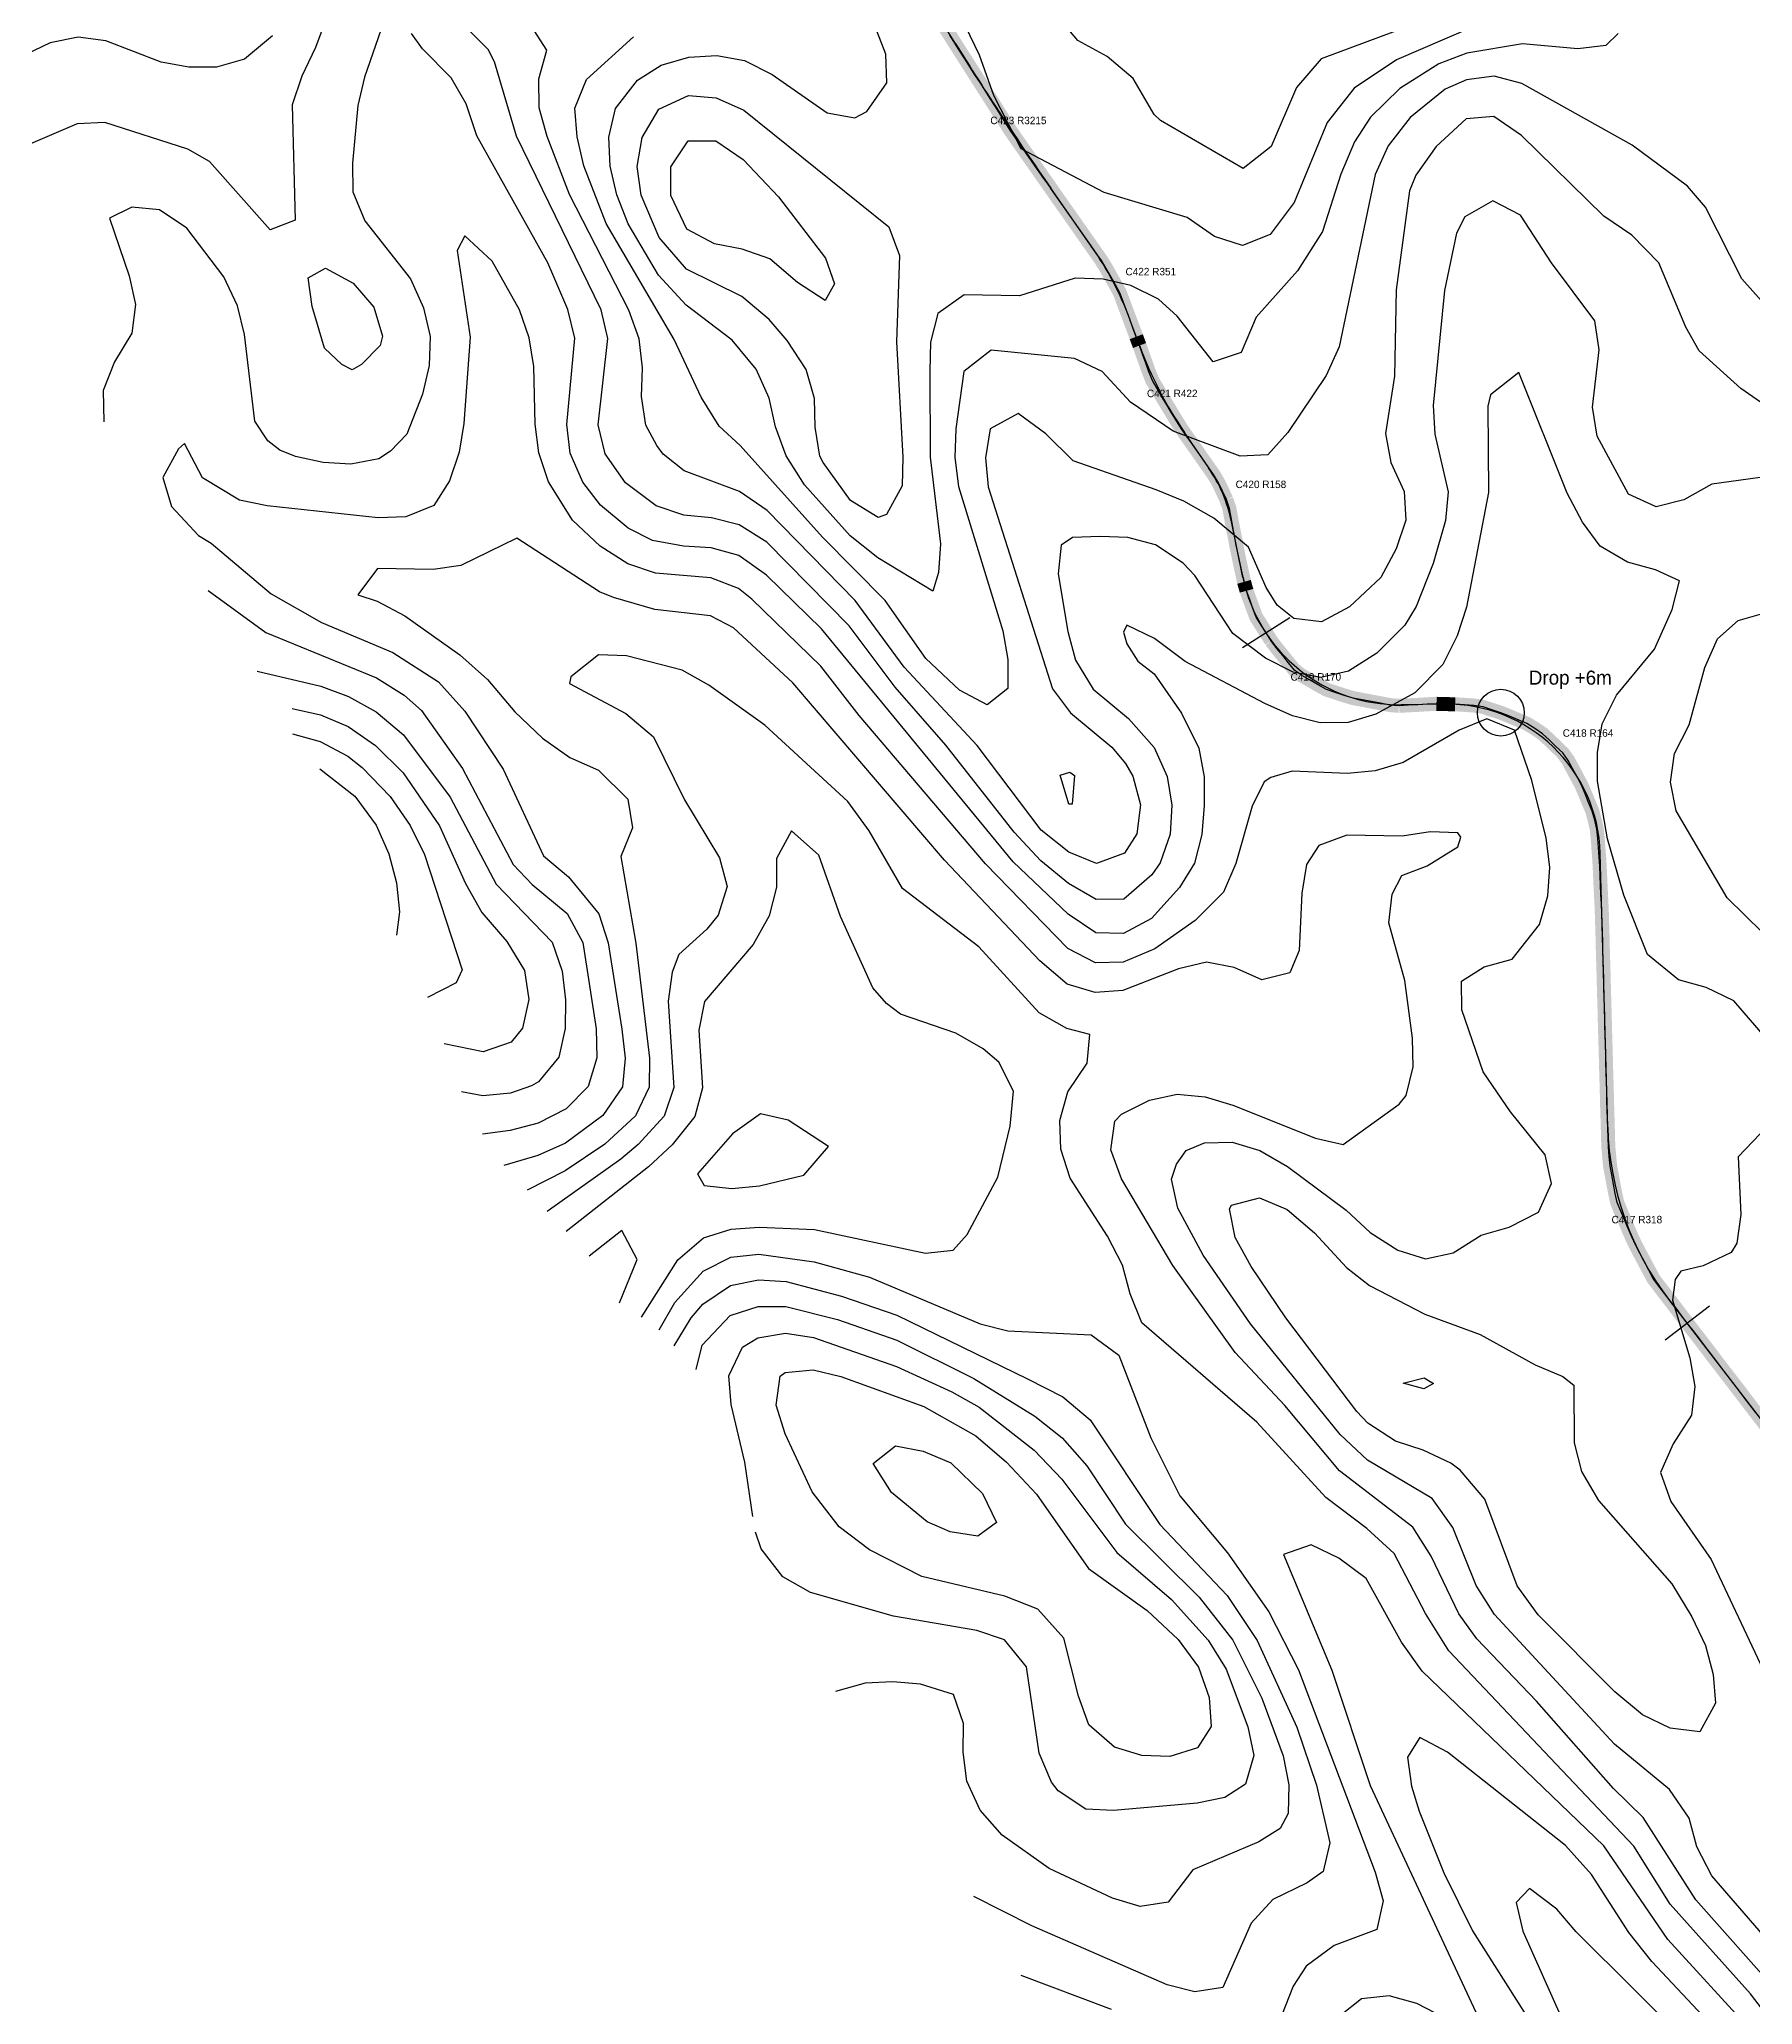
# Model space of a CAD drawing. Header units: metres. Extents: x 697254 to 930473, y 8023396 to 8227001.
# Drawn here: x 743569 to 745400, y 8191487 to 8193588 of the extents above; entities that cross this region are included whole.
import ezdxf

# ---------------------------------------------------------------- set-up
doc = ezdxf.new("R2010")
doc.units = ezdxf.units.M
for name, color, linetype in [('ALIGNMENT_FITTED', 4, 'Continuous'), ('CENTRELINE', 7, 'Continuous'), ('CHAINAGE', 7, 'Continuous'), ('CONTOUR_10M', 33, 'Continuous'), ('CONTOUR_INDEX_50M', 34, 'Continuous'), ('CURVE_LABELS', 4, 'Continuous'), ('GRADE_0-4', 3, 'Continuous'), ('GRADE_4-6', 2, 'Continuous'), ('GRADE_6-8', 30, 'Continuous'), ('GRADE_GT8', 1, 'Continuous'), ('PROFILE_FLAGS', 6, 'Continuous')]:
    doc.layers.add(name, color=color, linetype=linetype)

msp = doc.modelspace()

# ---------------------------------------------------------------- linework, layer by layer
at = {"layer": 'ALIGNMENT_FITTED'}
for p, q in [((744547.9, 8193584.2), (744451.9, 8193739.7)), ((744693.2, 8193367.5), (744650.1, 8193429)), ((744745.2, 8193260.2), (744734.9, 8193287.9)), ((744818.8, 8193130.2), (744792.8, 8193168)), ((744855.5, 8193012.9), (744843.1, 8193072.8)), ((745071, 8192877.7), (745024.7, 8192877)), ((745245.4, 8192425.6), (745237.4, 8192718)), ((745842.8, 8191549.7), (745311.3, 8192240.4))]:
    msp.add_line(p, q, dxfattribs=at)
for centre, radius, start, end in [((747283.4, 8195274.1), 3215.3, -148.2937, -144.9828), ((744406, 8193166.3), 350.7, 20.2968, 35.0172), ((745141.3, 8193406.7), 422.3, -159.7032, -145.591), ((744688.4, 8193040.9), 158, 11.6508, 34.409), ((745022.3, 8193047.3), 170.3, -168.3492, -89.195), ((745073.3, 8192713.5), 164.2, 1.5763, 90.805), ((745563.3, 8192434.3), 318, -178.4237, -142.4234)]:
    msp.add_arc(centre, radius, start, end, dxfattribs=at)
at = {"layer": 'CENTRELINE'}
msp.add_polyline3d([(745403.5, 8192120.7, 1048.3), (745397.4, 8192128.7, 1049.4), (745391.4, 8192136.6, 1050.4), (745385.3, 8192144.6, 1051.3), (745379.2, 8192152.5, 1052.1), (745373.1, 8192160.4, 1052.9), (745367, 8192168.4, 1053.8), (745360.9, 8192176.3, 1054.4), (745354.9, 8192184.3, 1055.1), (745348.8, 8192192.2, 1055.4), (745342.7, 8192200.2, 1055.7), (745336.6, 8192208.1, 1056.1), (745330.5, 8192216, 1057.1), (745324.4, 8192224, 1057.6), (745318.4, 8192231.9, 1057.6), (745312.3, 8192239.9, 1057.8), (745306.2, 8192247.8, 1058.9), (745300.1, 8192255.7, 1059.6), (745294.1, 8192263.7, 1059.8), (745289.4, 8192272.6, 1059.4), (745284.7, 8192281.4, 1060), (745280, 8192290.2, 1060.5), (745275.3, 8192299.1, 1060.8), (745271, 8192308.1, 1061.2), (745267.1, 8192317.3, 1061.6), (745263.2, 8192326.5, 1061.8), (745259.3, 8192335.7, 1061.9), (745255.5, 8192345, 1062.7), (745253.4, 8192354.7, 1063.2), (745251.5, 8192364.5, 1063.5), (745249.7, 8192374.4, 1064.2), (745247.9, 8192384.2, 1064.7), (745247, 8192394.2, 1065.4), (745246.1, 8192404.1, 1065.9), (745245.7, 8192414.1, 1066.4), (745245.5, 8192424.1, 1066.9), (745245.2, 8192434.1, 1067.9), (745244.9, 8192444.1, 1069), (745244.6, 8192454.1, 1070.1), (745244.4, 8192464.1, 1070.4), (745244.1, 8192474.1, 1070.4), (745243.8, 8192484.1, 1070.5), (745243.5, 8192494.1, 1070.5), (745243.3, 8192504.1, 1070.5), (745243, 8192514.1, 1070.4), (745242.7, 8192524.1, 1070.3), (745242.4, 8192534.1, 1070), (745242.2, 8192544.1, 1069.8), (745241.9, 8192554.1, 1069.5), (745241.6, 8192564.1, 1069.2), (745241.3, 8192574.1, 1068.8), (745241.1, 8192584.1, 1068.5), (745240.8, 8192594.1, 1068.1), (745240.5, 8192604.1, 1067.8), (745240.2, 8192614.1, 1067.5), (745240, 8192624.1, 1067.2), (745239.7, 8192634.1, 1066.9), (745239.4, 8192644.1, 1066.8), (745239.1, 8192654.1, 1066.8), (745238.7, 8192664.1, 1066.9), (745238.2, 8192674.1, 1067), (745237.7, 8192684.1, 1067.4), (745237.3, 8192694.1, 1067.8), (745236.8, 8192704.1, 1068.2), (745236.2, 8192714.1, 1068.5), (745235.4, 8192724, 1068.8), (745234.7, 8192734, 1069.1), (745233.7, 8192744, 1069), (745231.5, 8192753.7, 1068.8), (745228.9, 8192763.4, 1068.7), (745225, 8192772.6, 1068.4), (745221.2, 8192781.8, 1068.1), (745217.3, 8192791, 1067.9), (745212.6, 8192799.8, 1067.5), (745207.8, 8192808.7, 1066.9), (745203.1, 8192817.5, 1066.3), (745197.3, 8192825.5, 1065.9), (745190.1, 8192832.4, 1065.3), (745182.9, 8192839.4, 1064.8), (745175.6, 8192846.1, 1064.4), (745167.3, 8192851.7, 1063.4), (745158.8, 8192856.9, 1063.5), (745149.6, 8192860.8, 1063.6), (745140.4, 8192864.7, 1063.7), (745131.1, 8192868.5, 1063.7), (745121.6, 8192871.6, 1063.8), (745112.1, 8192874.7, 1063.9), (745102.2, 8192876.2, 1064), (745092.3, 8192876.9, 1064), (745082.3, 8192877.5, 1065.2), (745072.3, 8192877.7, 1066.4), (745062.3, 8192878, 1067.5), (745052.3, 8192877.5, 1068.2), (745042.3, 8192876.9, 1068.5), (745032.3, 8192876.4, 1068.8), (745022.3, 8192875.8, 1069.4), (745012.4, 8192876.7, 1070.4), (745002.6, 8192878.6, 1071.5), (744992.8, 8192880.4, 1072.6), (744982.9, 8192882.3, 1073.7), (744973.1, 8192884.2, 1074.8), (744963.5, 8192887, 1075.8), (744954, 8192890.1, 1076.5), (744944.6, 8192893.3, 1077.6), (744935.8, 8192898.2, 1079.2), (744927.2, 8192903.2, 1080.2), (744918.5, 8192908.2, 1080.9), (744910.6, 8192914, 1081.6), (744904.3, 8192921.8, 1082.7), (744898, 8192929.6, 1084), (744891.7, 8192937.3, 1085), (744885.7, 8192945.3, 1085.8), (744880.3, 8192953.8, 1086.5), (744875, 8192962.2, 1087.2), (744869.6, 8192970.7, 1087.6), (744866.1, 8192980, 1088.3), (744862.7, 8192989.4, 1088.3), (744859.3, 8192998.8, 1088.1), (744856.6, 8193008.4, 1088), (744854.5, 8193018.2, 1088), (744852.4, 8193028, 1087.7), (744850.3, 8193037.8, 1087.6), (744848.3, 8193047.6, 1087.9), (744846.5, 8193057.4, 1089.1), (744844.6, 8193067.2, 1090.3), (744842.7, 8193077.1, 1091.6), (744840.9, 8193086.9, 1092.8), (744837.7, 8193096.3, 1093.7), (744833.5, 8193105.4, 1094.3), (744829.2, 8193114.4, 1094.9), (744824.1, 8193123, 1095.3), (744818.4, 8193131.2, 1096), (744812.6, 8193139.4, 1096.9), (744806.9, 8193147.6, 1098), (744801.1, 8193155.8, 1098.7), (744795.4, 8193163.9, 1099), (744789.7, 8193172.1, 1099.8), (744784.3, 8193180.6, 1101), (744779.2, 8193189.2, 1101.9), (744774, 8193197.7, 1102.5), (744768.9, 8193206.3, 1102.6), (744763.8, 8193214.9, 1102.6), (744758.6, 8193223.5, 1102.8), (744754.9, 8193232.8, 1103.1), (744751.6, 8193242.2, 1103.5), (744748.2, 8193251.6, 1103.9), (744744.9, 8193261, 1104.1), (744741.4, 8193270.4, 1104.4), (744737.9, 8193279.8, 1104.8), (744734.4, 8193289.2, 1105.2), (744730.9, 8193298.5, 1106.1), (744727.4, 8193307.9, 1107.2), (744723.9, 8193317.3, 1108.3), (744719.1, 8193326, 1109.2), (744714.2, 8193334.7, 1110.1), (744709.3, 8193343.5, 1111), (744704.1, 8193352, 1111.8), (744698.3, 8193360.2, 1112.9), (744692.6, 8193368.4, 1113.7), (744686.8, 8193376.6, 1114.1), (744681.1, 8193384.8, 1114.3), (744675.4, 8193393, 1114.8), (744669.6, 8193401.2, 1115.7), (744663.9, 8193409.3, 1116.4), (744658.1, 8193417.5, 1116.7), (744652.4, 8193425.7, 1117), (744646.7, 8193433.9, 1117.3), (744640.9, 8193442.1, 1118), (744635.2, 8193450.3, 1118.5), (744629.4, 8193458.5, 1119), (744623.7, 8193466.7, 1118.9), (744618, 8193474.9, 1118.5), (744612.2, 8193483.1, 1118.8), (744606.6, 8193491.3, 1119.2), (744601.2, 8193499.8, 1119.2), (744595.8, 8193508.2, 1118.7), (744590.5, 8193516.7, 1118.5), (744585.1, 8193525.1, 1118.8), (744579.7, 8193533.5, 1119.1), (744574.4, 8193542, 1119), (744569, 8193550.4, 1118.6), (744563.6, 8193558.9, 1118.1), (744558.3, 8193567.3, 1117.5), (744552.9, 8193575.7, 1117.5), (744547.5, 8193584.2, 1117.6), (744542.2, 8193592.6, 1117.6)], dxfattribs=at)
at = {"layer": 'CHAINAGE'}
for p, q in [((744905.6, 8192969.8), (744855, 8192937.7)), ((745354.3, 8192234.3), (745306.7, 8192197.8))]:
    msp.add_line(p, q, dxfattribs=at)
at = {"layer": 'CONTOUR_10M'}
for points, elevation in [([(745256.6, 8193594.5), (745243.2, 8193581.8), (745213.5, 8193578.2), (745154.2, 8193583.5), (745094.7, 8193573.6), (745064.8, 8193562), (745023, 8193535.6), (744991.7, 8193505.2), (744974.8, 8193478.8), (744960.2, 8193444.1), (744940.6, 8193382.8), (744913.9, 8193340.7), (744869.4, 8193291.3), (744853.5, 8193253.7), (744823.7, 8193243.6), (744785.3, 8193292.3), (744765.1, 8193310.6), (744735.5, 8193325), (744705.9, 8193332.1), (744676.2, 8193333.1), (744616.6, 8193314.1), (744557.3, 8193315.2), (744529.4, 8193295.2), (744521.4, 8193264.5), (744520.8, 8193233.7), (744521, 8193141.5), (744532, 8193049.1), (744530.1, 8193018.4), (744524, 8192998.3), (744465, 8193034.2), (744435.6, 8193057.5), (744386.9, 8193112.2), (744367.3, 8193143.2), (744355.8, 8193174.1), (744348.9, 8193204.9), (744334.9, 8193235.8), (744309.4, 8193266.9), (744260.2, 8193304), (744230.8, 8193336.3), (744198.2, 8193391.1), (744186.2, 8193422), (744179, 8193452.8), (744177.6, 8193483.6), (744184.6, 8193514.3), (744208.2, 8193544.8), (744233.4, 8193560.8), (744263.2, 8193569.4), (744292.9, 8193571), (744322.5, 8193565.5), (744352, 8193550.7), (744411, 8193509.9), (744440.6, 8193504.3), (744453.4, 8193511.3), (744474.9, 8193541.8), (744473.7, 8193572.5), (744413.7, 8193727)], 1110), ([(743908.3, 8193698.6), (743864.1, 8193579.4), (743849.5, 8193548.8), (743839.1, 8193518.2), (743842.3, 8193395.1), (743815.7, 8193384.6), (743750.8, 8193457.6), (743727.5, 8193470.9), (743638.8, 8193499.5), (743609.1, 8193497.9), (743549.4, 8193472.2)], 1080), ([(745124.8, 8193611.7), (745019.7, 8193566.4), (744974.3, 8193536.2), (744945.4, 8193499.4), (744910.1, 8193413.9), (744884.6, 8193379.5), (744854.8, 8193367.9), (744825.2, 8193377.6), (744795.7, 8193397.7), (744707, 8193424.6), (744618.4, 8193471.1), (744589.3, 8193528.4), (744573.7, 8193571.4), (744558.7, 8193602.3)], 1120), ([(745095.3, 8193625.4), (744939.2, 8193567.3), (744912.7, 8193536.9), (744885.7, 8193473.8), (744855.7, 8193450.1), (744767.2, 8193501.6), (744760.6, 8193507.8), (744738, 8193546.3), (744710.4, 8193569.9), (744679.1, 8193587.2), (744667.1, 8193601.1)], 1130), ([(743818, 8193591.9), (743788, 8193567), (743758.2, 8193558.6), (743728.5, 8193558.4), (743698.9, 8193564), (743639.8, 8193586.6), (743610.1, 8193590.5), (743580.4, 8193584.7), (743520.6, 8193556)], 1090), ([(743936.9, 8193607.2), (743916.3, 8193548), (743909.2, 8193517.4), (743903.7, 8193455.9), (743903.8, 8193425.2), (743916.9, 8193394.3), (743965.6, 8193332.2), (743979.3, 8193301.3), (743986.4, 8193270.5), (743985.5, 8193239.8), (743978.3, 8193209.1), (743961.7, 8193166.1), (743944.3, 8193148), (743931.7, 8193139.9), (743901.9, 8193134.3), (743872.3, 8193135.9), (743842.6, 8193142.4), (743825.9, 8193149.3), (743813.1, 8193159.2), (743799.3, 8193180.3), (743788.2, 8193272.7), (743780.5, 8193303.6), (743766.1, 8193334.5), (743726.6, 8193386.3), (743697.1, 8193406), (743667.5, 8193408.9), (743643.6, 8193397.3), (743664.9, 8193335.6), (743671.4, 8193304.8), (743667.6, 8193274.1), (743649, 8193243.5), (743636.9, 8193212.9), (743637.7, 8193179.5)], 1070), ([(745471.9, 8192454.2), (745380.2, 8192560.6), (745350.7, 8192574.8), (745321.1, 8192583), (745287.9, 8192610.1), (745262.7, 8192673.5), (745245, 8192733.6), (745234.6, 8192795.2), (745234.6, 8192825.9), (745239.6, 8192856.6), (745254.7, 8192887.2), (745295.4, 8192936.6), (745314.2, 8192978.8), (745322, 8193009.5), (745296.3, 8193021.4), (745266.7, 8193029.3), (745237.2, 8193046.7), (745218.3, 8193072.1), (745202.2, 8193103.1), (745150.2, 8193232), (745120.2, 8193208.3), (745117.3, 8193196.3), (745118.1, 8193104), (745094.4, 8192981.3), (745084.4, 8192950.6), (745069.3, 8192920.1), (745039.2, 8192889.6), (744997.6, 8192867.1), (744967.8, 8192858.2), (744938.1, 8192857.6), (744908.5, 8192865.2), (744879, 8192878.5), (744793.5, 8192923.2), (744761, 8192948), (744731.4, 8192962.1), (744727.9, 8192954.7), (744731.2, 8192942), (744743, 8192923.7), (744760.6, 8192909.9), (744789.8, 8192868.1), (744808.2, 8192830.7), (744813.9, 8192799.9), (744814.1, 8192769.2), (744811.5, 8192738.4), (744803.8, 8192707.8), (744787.7, 8192681.8), (744757.6, 8192648.5), (744727.7, 8192632.4), (744698.1, 8192633.2), (744668.6, 8192653), (744609.8, 8192709.1), (744405, 8192958.3), (744346, 8193015.5), (744316.6, 8193036.7), (744287, 8193044.8), (744257.3, 8193046.4), (744224.2, 8193052.6), (744198.1, 8193065.7), (744168.7, 8193090.4), (744149.8, 8193114.9), (744136.4, 8193145.8), (744132.6, 8193176.6), (744141.2, 8193268.8), (744133.9, 8193299.6), (744112.2, 8193349.3), (744036.4, 8193485.2), (744025, 8193519.2), (744009, 8193547), (743978.2, 8193578.1), (743966.5, 8193594.6)], 1070), ([(745416.2, 8193121), (745356.7, 8193112.9), (745326.8, 8193096.1), (745297.1, 8193088.4), (745267.5, 8193102), (745234, 8193164.2), (745229.3, 8193195), (745236.4, 8193256.4), (745231.5, 8193287.3), (745185.3, 8193349.3), (745152.1, 8193400.5), (745122.6, 8193415.8), (745092.7, 8193398.4), (745083.9, 8193381.2), (745070.9, 8193319.8), (745058.7, 8193196.9), (745060.4, 8193166.2), (745074.7, 8193104.5), (745071.8, 8193073.8), (745058.8, 8193028), (745040.7, 8192981.9), (745028.4, 8192962), (744998.4, 8192932.2), (744968.4, 8192913), (744938.7, 8192906.2), (744909, 8192911.7), (744879.5, 8192926.8), (744844.7, 8192953.3), (744804, 8193015.3), (744791.6, 8193028.3), (744762.1, 8193048.1), (744732.5, 8193055.9), (744702.8, 8193056.9), (744673.1, 8193055.9), (744661, 8193047.7), (744658, 8193016.9), (744668.1, 8192955.3), (744676.4, 8192924.5), (744695.5, 8192893.5), (744733.1, 8192862.3), (744760.6, 8192831.3), (744774.4, 8192800.4), (744779.3, 8192769.6), (744777.8, 8192738.8), (744767, 8192708.2), (744758.1, 8192695.2), (744728.2, 8192669.3), (744698.5, 8192668.7), (744669, 8192686.1), (744639.5, 8192710), (744610.8, 8192740.7), (744538, 8192833.8), (744483.5, 8192895.9), (744434.5, 8192961.2), (744346.4, 8193050.8), (744316.9, 8193069.5), (744287.3, 8193076.7), (744257.7, 8193079.6), (744228.1, 8193089.5), (744195.5, 8193114.4), (744173.7, 8193145.4), (744166, 8193176.2), (744176.5, 8193268.4), (744169.3, 8193299.2), (744078.8, 8193484.7), (744055.2, 8193564.3), (744048.5, 8193577.3), (744017.7, 8193608.4)], 1080), ([(745417, 8193194.8), (745387.6, 8193214.9), (745343.1, 8193255.2), (745328.9, 8193280.7), (745300, 8193349.4), (745271.2, 8193379.1), (745241.2, 8193399.2), (745153.1, 8193485.5), (745123.6, 8193505.9), (745093.9, 8193503.2), (745062, 8193473.7), (745040.2, 8193443.2), (745033.6, 8193426.4), (745019.1, 8193320.4), (745017.4, 8193228.2), (745007.7, 8193166.8), (745013.4, 8193135.9), (745027.7, 8193105), (745029.6, 8193074.3), (745019.4, 8193043.6), (745002.7, 8193013.1), (744969.2, 8192981.6), (744939.3, 8192965.5), (744909.7, 8192969.2), (744891.9, 8192983.6), (744880.4, 8193002.2), (744861.3, 8193045.4), (744824.3, 8193076.6), (744792.3, 8193094.6), (744762.8, 8193106.8), (744674, 8193137.9), (744644.7, 8193166.7), (744615.2, 8193188.2), (744585.3, 8193172.1), (744580.1, 8193140.8), (744583.1, 8193110), (744651.9, 8192894), (744671, 8192868.3), (744715.4, 8192831.8), (744729.8, 8192814.2), (744737.8, 8192800.8), (744745.8, 8192769.9), (744741.9, 8192739.2), (744728.7, 8192718.3), (744698.9, 8192707.5), (744669.3, 8192719.6), (744639.9, 8192743), (744571.3, 8192833.4), (744493.4, 8192917.3), (744440.8, 8192988.6), (744346.8, 8193084.5), (744317.3, 8193105), (744258.2, 8193127.2), (744235.8, 8193144.7), (744228.8, 8193154.3), (744217.1, 8193175.7), (744212.4, 8193206.5), (744213.5, 8193237.2), (744210, 8193268), (744198.8, 8193298.9), (744135.4, 8193422.6), (744111.7, 8193484.4), (744103, 8193515.2), (744102.8, 8193546), (744111.2, 8193576.6), (744091.4, 8193607.6)], 1090), ([(744231, 8193513.8), (744262.7, 8193528.1), (744292.4, 8193525.8), (744321.9, 8193512.4), (744476.8, 8193388), (744488.4, 8193357.1), (744485, 8193264.9), (744492, 8193141.8), (744491.2, 8193111.1), (744474.3, 8193080.5), (744465.5, 8193077), (744436, 8193095.5), (744406.8, 8193135.9), (744403.1, 8193142.8), (744398.3, 8193173.6), (744397.4, 8193204.4), (744388.6, 8193235.2), (744368.2, 8193266.2), (744349.1, 8193288.7), (744319.7, 8193313.5), (744260.6, 8193342.7), (744231.3, 8193376.6), (744212.1, 8193421.7), (744208, 8193452.5), (744213.2, 8193483.2), (744231, 8193513.8)], 1120), ([(744243.8, 8193452.1), (744262.2, 8193479.8), (744291.8, 8193479.9), (744321.3, 8193460), (744358.8, 8193420.1), (744409.2, 8193354.5), (744418.8, 8193327.1), (744408.7, 8193309.3), (744379.2, 8193328.5), (744349.8, 8193353.6), (744320.2, 8193364), (744290.6, 8193369.7), (744261.1, 8193385.5), (744243.7, 8193421.4), (744243.8, 8193452.1)], 1130), ([(745437.3, 8191532.1), (745356.6, 8191625.2), (745340.8, 8191656.2), (745332.3, 8191687), (745311.3, 8191717.5), (745252.5, 8191766), (745124.2, 8191904.6), (745104.7, 8191935.6), (745079.8, 8191997.4), (745057.7, 8192028.4), (744988.6, 8192069.7), (744959.3, 8192097.1), (744863.6, 8192215.1), (744813, 8192288.7), (744785.7, 8192339), (744779, 8192369.8), (744784.4, 8192385.9), (744794.6, 8192400.4), (744814.3, 8192408.8), (744844, 8192409.3), (744873.6, 8192400.7), (744903.1, 8192383.5), (744965.7, 8192336.9), (744991.4, 8192312.8), (745020.9, 8192293.9), (745050.5, 8192284.7), (745080.2, 8192291.2), (745110.1, 8192309.9), (745139.9, 8192318.7), (745171.3, 8192334.6), (745185.3, 8192365.2), (745178.5, 8192396), (745141.3, 8192441.7), (745112.1, 8192484.6), (745089.6, 8192550.8), (745089.1, 8192581.6), (745113.4, 8192597), (745143.1, 8192605), (745172.3, 8192642.1), (745181.5, 8192672.8), (745183.5, 8192703.5), (745179.5, 8192734.3), (745164.4, 8192796), (745145.9, 8192849.8), (745116.3, 8192862), (745086.5, 8192849.9), (745026.7, 8192815.4), (744996.9, 8192806.2), (744967.2, 8192803.7), (744907.9, 8192806), (744885.2, 8192799.1), (744878, 8192794.5), (744865.4, 8192768.6), (744847.9, 8192707.3), (744834.5, 8192676.7), (744804.4, 8192646.3), (744761.4, 8192616), (744727.4, 8192601.8), (744697.7, 8192601.1), (744668.2, 8192616.6), (744580.1, 8192707), (744445.3, 8192865.6), (744404.3, 8192918.3), (744330.5, 8192989.9), (744316.2, 8193001.4), (744286.6, 8193012.7), (744227.3, 8193017.8), (744197.7, 8193027.6), (744168.2, 8193046.4), (744138.8, 8193074.4), (744113.1, 8193115.3), (744102.6, 8193146.2), (744098.7, 8193177), (744097.4, 8193238.5), (744092.3, 8193269.3), (744082, 8193299.2), (744052.8, 8193351.2), (744023.5, 8193378.1), (744015.5, 8193362.4), (744029.5, 8193270), (744022.5, 8193177.8), (744017.7, 8193147.1), (744007.4, 8193116.5), (743990.5, 8193089.9), (743960.7, 8193077.8), (743931, 8193076.8), (743812.4, 8193089.5), (743782.7, 8193095.7), (743743.1, 8193119.5), (743724, 8193156.3), (743717.6, 8193150.5), (743700.9, 8193119.9), (743710.1, 8193089.1), (743738.8, 8193058), (743752.5, 8193049.6), (743816.7, 8192995.6), (743870.4, 8192965), (743946.5, 8192932.7), (743995.3, 8192901.4), (744023.8, 8192870.3), (744064.5, 8192808.3), (744107.7, 8192715.6), (744134.5, 8192693), (744166.9, 8192653.4), (744176.8, 8192622.6), (744191.5, 8192530.2), (744195.2, 8192499.4), (744192.2, 8192468.6), (744171.3, 8192438.1), (744131.4, 8192408.5), (744101.5, 8192395.3), (744065.3, 8192384.4)], 1060), ([(743856.1, 8193333.5), (743874.6, 8193343.8), (743904.1, 8193327.6), (743926.4, 8193301.9), (743935.7, 8193271.1), (743933.1, 8193261), (743913.3, 8193240.6), (743903.1, 8193234.9), (743892.1, 8193240.8), (743873.6, 8193258.3), (743860.3, 8193302.7), (743856.1, 8193333.5)], 1080), ([(743749.2, 8192999.3), (743810.8, 8192954.1), (743929.1, 8192905.9), (743958.6, 8192887.2), (743977.2, 8192870.8), (744021.2, 8192808.8), (744075.3, 8192706.4), (744095.5, 8192685), (744133.2, 8192653.8), (744149.6, 8192622.9), (744163.9, 8192530.5), (744164.6, 8192499.7), (744155.3, 8192469.1), (744131.8, 8192445.2), (744101.9, 8192429.9), (744072.1, 8192422), (744042.4, 8192418.1)], 1070), ([(745410.7, 8192633.6), (745373.1, 8192670.6), (745318.7, 8192763.5), (745312.5, 8192794.3), (745316.9, 8192825), (745332.3, 8192855.6), (745349.3, 8192916.9), (745362.6, 8192947.5), (745384.8, 8192967), (745422.2, 8192977.6)], 1080), ([(745514.9, 8191346.7), (745397.9, 8191499), (745312.2, 8191595), (745273.4, 8191656.9), (745075.4, 8191865.6), (745050.6, 8191905.5), (745017.2, 8191969.8), (744987.8, 8191996.5), (744943.9, 8192029.7), (744870.3, 8192110.2), (744747.5, 8192216.4), (744734.8, 8192247.3), (744726.8, 8192278.1), (744710.5, 8192309.1), (744670.7, 8192371), (744660.7, 8192401.9), (744659.8, 8192432.6), (744668.4, 8192463.3), (744688.9, 8192493.8), (744691.8, 8192524.5), (744667.2, 8192531.1), (744637.7, 8192547.6), (744573, 8192618.1), (744491.6, 8192680.5), (744456, 8192742.4), (744432.9, 8192773.5), (744344.2, 8192855.1), (744284.6, 8192898.1), (744255.8, 8192913.9), (744196.6, 8192929.4), (744166.4, 8192930.2), (744136.9, 8192906.8), (744135.6, 8192899.8), (744195.9, 8192867.8), (744225.3, 8192842.8), (744258.4, 8192775.4), (744295.7, 8192713.5), (744303.9, 8192682.6), (744294.4, 8192652), (744282.4, 8192637), (744252.4, 8192610.2), (744245.1, 8192591.1), (744241.1, 8192560.3), (744247, 8192468), (744236.7, 8192437.4), (744209.1, 8192406.9), (744190.5, 8192391.3), (744111.6, 8192335.4)], 1040), ([(743801.5, 8192912.8), (743869.6, 8192897), (743899.2, 8192886), (743928.7, 8192869.6), (743958.1, 8192845), (744007.8, 8192778.2), (744057.1, 8192685.4), (744117, 8192623.2), (744127.6, 8192592.4), (744131.1, 8192561.6), (744131, 8192530.8), (744124.1, 8192500.2), (744102.4, 8192473.8), (744094.9, 8192469.7), (744072.6, 8192461.9), (744042.8, 8192459), (744020.2, 8192463.4)], 1080), ([(743839.1, 8192872.9), (743869.2, 8192866.3), (743898.8, 8192853.6), (743928.3, 8192833.5), (743957.6, 8192804.1), (743996.7, 8192747.6), (744024.5, 8192685.8), (744041.9, 8192654.8), (744068.7, 8192623.8), (744087.3, 8192592.8), (744092, 8192562), (744085.3, 8192531.3), (744073.2, 8192516.2), (744043.4, 8192506.1), (744001.4, 8192514.4)], 1090), ([(743868.6, 8192808.4), (743906, 8192779.4), (743928.9, 8192748.4), (743942.3, 8192717.5), (743950.4, 8192686.6), (743953.9, 8192655.8), (743950.4, 8192630.6)], 1110), ([(744212.4, 8192222.4), (744251.4, 8192283.5), (744278.7, 8192307.3), (744308.5, 8192316.4), (744338.2, 8192318.5), (744397.6, 8192316.2), (744516, 8192290.7), (744545.8, 8192294), (744560.5, 8192310.7), (744593.3, 8192371.9), (744606.7, 8192426.7), (744610, 8192463.9), (744594.4, 8192494.9), (744577.9, 8192509.3), (744548.4, 8192526.1), (744489.2, 8192546.2), (744474.5, 8192557.7), (744459.8, 8192574.5), (744425.3, 8192650.5), (744402.1, 8192716.2), (744372.7, 8192742.4), (744356.7, 8192712.8), (744356.8, 8192682.1), (744349, 8192651.4), (744331.8, 8192620.8), (744279.9, 8192559.9), (744273.8, 8192529.2), (744277.8, 8192467.7), (744269.5, 8192437), (744245.1, 8192406.5), (744220.1, 8192383), (744131.9, 8192313.9)], 1030), ([(744339.6, 8192439.6), (744309.6, 8192418.2), (744272.2, 8192375.5), (744279.3, 8192363.3), (744309, 8192360), (744338.7, 8192362.9), (744386.2, 8192374.2), (744412.3, 8192404.7), (744369.2, 8192432.9), (744339.6, 8192439.6)], 1020), ([(745408.3, 8192418.5), (745384.9, 8192393.7), (745387.6, 8192332.2), (745383.4, 8192301.5), (745377.2, 8192291.5), (745347.3, 8192277.4), (745323.5, 8192271.4), (745317.4, 8192262.5), (745314.7, 8192240.7), (745333, 8192179), (745338.5, 8192148.2), (745335, 8192117.5), (745315.5, 8192087), (745301.7, 8192056.4), (745312.9, 8192025.5), (745356.1, 8191963.5), (745428.7, 8191808.9)], 1060), ([(744841.2, 8192338.3), (744843.2, 8192342.1), (744873, 8192349.8), (744902.6, 8192337.6), (744932, 8192312.7), (744966, 8192275.4), (744990.7, 8192256.2), (745049.8, 8192225.6), (745108.9, 8192203.8), (745167.9, 8192171.4), (745197.5, 8192159.1), (745209, 8192149.7), (745209.7, 8192088.2), (745217.5, 8192057.3), (745235.5, 8192026.4), (745313.8, 8191937.2), (745335.2, 8191902.2), (745349.8, 8191871.3), (745358, 8191840.5), (745360.7, 8191809.7), (745343.7, 8191779.1), (745312, 8191783), (745282.5, 8191797.3), (745253.1, 8191821.8), (745171.2, 8191904.1), (745148.5, 8191935.1), (745114, 8192027.7), (745087.8, 8192058.8), (745077.7, 8192066.5), (745048.2, 8192080.4), (745018.6, 8192089.7), (744989.1, 8192109.1), (744977.3, 8192121.5), (744901.3, 8192221.8), (744864.2, 8192276.6), (744847.3, 8192307.5), (744841.2, 8192338.3)], 1070), ([(744188.8, 8192237.7), (744207.9, 8192284), (744191.5, 8192314.9), (744156.7, 8192287.6)], 1020), ([(744231.2, 8192208.7), (744248.2, 8192238.2), (744278.3, 8192271.4), (744308.1, 8192286.4), (744337.9, 8192289.8), (744397.2, 8192281.6), (744456.4, 8192265), (744574.6, 8192215.3), (744604.2, 8192207.8), (744693.2, 8192203.6), (744722.7, 8192181.7), (744757.1, 8192093.3), (744788, 8192031.4), (744839.1, 8191970.4), (744883.1, 8191907.3), (744915, 8191845.5), (744996.8, 8191629.3), (745005.4, 8191598.4), (744998.7, 8191567.8), (744953.1, 8191550.6), (744923.2, 8191528.8), (744909, 8191507.3), (744892.8, 8191465.5)], 1040), ([(744270.9, 8192166.6), (744277.4, 8192192.6), (744307.4, 8192224.3), (744337.2, 8192233.9), (744366.9, 8192233.8), (744422.1, 8192220), (744485.3, 8192197.7), (744567.6, 8192156.9), (744632.9, 8192116.6), (744662.3, 8192093.3), (744688.6, 8192063.3), (744729.9, 8192001.3), (744808.8, 8191923), (744844.8, 8191877), (744875.6, 8191815.2), (744898.5, 8191753.4), (744904.5, 8191722.6), (744903.7, 8191691.8), (744895.1, 8191675.9), (744872.5, 8191661.4), (744801.7, 8191631.5), (744775.5, 8191597.2), (744745.7, 8191592.5), (744716.1, 8191601.2), (744648.4, 8191633.2), (744598.1, 8191668.7), (744574.7, 8191695.5), (744560.1, 8191726.5), (744556.3, 8191757.3), (744556.7, 8191788), (744545.9, 8191818.9), (744510.9, 8191830.1), (744481.2, 8191832.6), (744451.5, 8191831), (744419.7, 8191822.4)], 1060), ([(744331.4, 8192009.2), (744323, 8192067.4), (744308.3, 8192129.1), (744305.8, 8192159.8), (744320.6, 8192190.4), (744336.9, 8192200.3), (744366.6, 8192205.2), (744396.3, 8192200.8), (744485, 8192169.6), (744544.1, 8192142.4), (744573.6, 8192126.1), (744632.4, 8192080.4), (744661.8, 8192049.4), (744720.7, 8191970.7), (744779.1, 8191920.6), (744818.2, 8191877.3), (744837.4, 8191846.3), (744860.5, 8191784.6), (744867.2, 8191753.8), (744858.3, 8191723.1), (744836.1, 8191709.1), (744806.4, 8191702.9), (744717.2, 8191695.2), (744687.5, 8191696.5), (744658, 8191716.2), (744650.9, 8191725.4), (744637.5, 8191756.3), (744623.9, 8191848.8), (744600.5, 8191877.6), (744570.9, 8191887.3), (744482, 8191902.8), (744393.2, 8191928.1), (744363.7, 8191944.8), (744340.4, 8191974.9), (744334.5, 8191992.5)], 1070), ([(744360.8, 8192159.2), (744366.1, 8192163.2), (744395.9, 8192166), (744425.5, 8192159.1), (744514.2, 8192126.9), (744569.9, 8192095.4), (744602.6, 8192067.4), (744634.7, 8192033.1), (744690.4, 8191953.9), (744753.1, 8191908.8), (744786.1, 8191877.7), (744808, 8191848.1), (744819.3, 8191815.8), (744821.6, 8191785), (744807, 8191762), (744777.2, 8191752.9), (744747.5, 8191754), (744718, 8191762.7), (744690.8, 8191786.5), (744679.5, 8191817.4), (744664.1, 8191879.1), (744636.2, 8191910.1), (744601, 8191924.3), (744512.2, 8191945.1), (744456.4, 8191973.6), (744423.7, 8191998.4), (744395.1, 8192035.8), (744365.9, 8192097.7), (744356.3, 8192128.5), (744360.8, 8192159.2)], 1080), ([(745026.6, 8192151.7), (745049, 8192157.5), (745059.3, 8192151.4), (745048.9, 8192145.9), (745026.6, 8192151.7)], 1080), ([(744460, 8192065.9), (744484, 8192084.9), (744513.7, 8192079.2), (744543.2, 8192066.6), (744577, 8192033.8), (744592, 8192002.9), (744572, 8191988.2), (744542.4, 8191993), (744517.9, 8192003.7), (744479.8, 8192034.9), (744460, 8192065.9)], 1090), ([(745397.5, 8191461), (745309.5, 8191557.1), (745241.2, 8191657.3), (745047.2, 8191844), (745024.8, 8191875), (744987.2, 8191943), (744957.8, 8191964.7), (744928.2, 8191979.2), (744898.8, 8191968.7), (744950.4, 8191845.1), (744991.6, 8191721.6), (745107, 8191474.3)], 1030), ([(745379.9, 8191440.5), (745292.4, 8191533.7), (745268.1, 8191564.7), (745228.1, 8191626.7), (745200.3, 8191657.7), (745074.2, 8191757.5), (745044.7, 8191773), (745031.2, 8191751.9), (745035.8, 8191721.1), (745043.8, 8191694.3), (745070.1, 8191628.5), (745100.7, 8191566.6), (745159.6, 8191473.7)], 1020), ([(745337.9, 8191439.9), (745211.7, 8191565.4), (745191.1, 8191589.7), (745161.6, 8191611.8), (745147.5, 8191596.8), (745154.5, 8191566), (745195.9, 8191473.3)], 1010), ([(744714.8, 8191482.3), (744618.4, 8191518.6)], 1040), ([(745071, 8191473.4), (745041.5, 8191488.6), (745011.9, 8191496.9), (744982.2, 8191493.7), (744959.6, 8191475.9)], 1030)]:
    msp.add_lwpolyline(points, dxfattribs=dict(at, elevation=elevation))
at = {"layer": 'CONTOUR_INDEX_50M'}
for points, elevation in [([(745418.2, 8193299.2), (745388.9, 8193332.3), (745350, 8193408.9), (745330.6, 8193431.2), (745271.7, 8193475.3), (745153.7, 8193541.2), (745124.1, 8193548.8), (745094.3, 8193545.1), (745071.5, 8193535.1), (745034.3, 8193504.7), (745010.7, 8193474.3), (744996.8, 8193443.7), (744958.3, 8193259.6), (744944.4, 8193229), (744903.5, 8193167.9), (744882, 8193144.2), (744852.3, 8193142.9), (744780.8, 8193169.3), (744735.3, 8193200.6), (744704.8, 8193233.1), (744675.3, 8193247), (744586.3, 8193256.1), (744557.1, 8193233.3), (744548.6, 8193171.9), (744547.6, 8193141.2), (744551.5, 8193110.4), (744598.7, 8192956.1), (744604.2, 8192925.3), (744604.2, 8192894.5), (744582, 8192876.9), (744552.5, 8192892.6), (744516.5, 8192926.3), (744473, 8192988.3), (744405.9, 8193056.2), (744317.9, 8193154.3), (744295.5, 8193174.8), (744276.3, 8193205.7), (744247.5, 8193267.6), (744174.6, 8193391.4), (744151, 8193453.2), (744143.6, 8193484), (744141.3, 8193514.8), (744153.8, 8193545.4), (744204, 8193591.1)], 1100), ([(745426.9, 8191501.4), (745339.7, 8191599.7), (745283.3, 8191687.6), (745251.5, 8191718.7), (745169.1, 8191811.9), (745105.3, 8191878.7), (745086.1, 8191905.1), (745056.5, 8191966.9), (745037, 8191997.9), (744958.8, 8192058.1), (744900.2, 8192128), (744847.1, 8192184.5), (744780.5, 8192277.5), (744725.7, 8192370.4), (744714.2, 8192401.3), (744718.5, 8192432), (744725.6, 8192439.4), (744755.4, 8192454.5), (744785.2, 8192460.9), (744814.9, 8192458), (744844.5, 8192449.1), (744933.1, 8192413.8), (744962.7, 8192406.9), (745022.6, 8192450), (745030.1, 8192459.2), (745037.3, 8192489.9), (745036.8, 8192520.6), (745028.4, 8192582.2), (745011.4, 8192643.9), (745014.8, 8192674.7), (745025.4, 8192694.4), (745052.4, 8192705), (745085.1, 8192725), (745088.4, 8192735.3), (745085.3, 8192740), (745055.6, 8192741.3), (745025.8, 8192736.4), (744966.5, 8192737.5), (744936.7, 8192726.5), (744923.3, 8192706.4), (744918.3, 8192675.7), (744915.4, 8192614.3), (744905.4, 8192590.4), (744875.7, 8192583), (744846.1, 8192596), (744816.5, 8192602), (744786.7, 8192594.7), (744727.1, 8192571.6), (744697.3, 8192569.5), (744667.7, 8192578.5), (744638.3, 8192603.3), (744536.4, 8192710.8), (744374.4, 8192900.5), (744310.7, 8192959.3), (744286.2, 8192972.2), (744226.8, 8192978.8), (744182.4, 8192991.5), (744167.7, 8192997.8), (744079.2, 8193055), (744019.5, 8193025.8), (743989.8, 8193021.6), (743930.4, 8193022.6), (743909.3, 8192994.6), (743930, 8192987.7), (743959.5, 8192971.9), (744018.4, 8192930.2), (744047.8, 8192904), (744077.1, 8192869.4), (744106.5, 8192841.4), (744136, 8192820.6), (744166.4, 8192807.2), (744197.7, 8192776.1), (744202.7, 8192745.3), (744190.3, 8192714.7), (744206.3, 8192622.2), (744221.1, 8192499.1), (744220.6, 8192468.3), (744206, 8192437.7), (744173.3, 8192407.3), (744131, 8192378.8), (744090.1, 8192358.2)], 1050), ([(743839.3, 8192846), (743868.9, 8192837.7), (743898.4, 8192821.9), (743913.9, 8192810), (743943.9, 8192778.9), (743965.2, 8192748), (743980.4, 8192717), (744020.8, 8192593.6), (744014.5, 8192579.6), (743983.8, 8192564.1)], 1100), ([(744660.2, 8192801.7), (744670.3, 8192805.1), (744675.5, 8192801.5), (744673, 8192770.8), (744669.4, 8192770.8), (744660.2, 8192801.7)], 1100), ([(744247.4, 8192191.6), (744265.5, 8192221.8), (744277.9, 8192236.3), (744307.8, 8192256.4), (744337.6, 8192262.3), (744367.2, 8192260.4), (744426.4, 8192244.8), (744485.6, 8192224.6), (744625.2, 8192156.3), (744662.8, 8192137.1), (744692.2, 8192112.7), (744766.7, 8192000.9), (744838.5, 8191924.8), (744870.8, 8191876.7), (744913.1, 8191784), (744934, 8191722.3), (744948.3, 8191660.6), (744941.1, 8191629.9), (744924.2, 8191617.7), (744887.5, 8191599.8), (744864.3, 8191574.8), (744833.8, 8191505.8), (744804.1, 8191501.1), (744774.5, 8191508.6), (744629.9, 8191571.9), (744567.7, 8191603.2)], 1050)]:
    msp.add_lwpolyline(points, dxfattribs=dict(at, elevation=elevation))
at = {"layer": 'GRADE_0-4', "const_width": 15}
for points in [[(744652.4, 8193425.7), (744646.7, 8193433.9), (744640.9, 8193442.1), (744635.2, 8193450.3), (744629.4, 8193458.5), (744623.7, 8193466.7), (744618, 8193474.9), (744612.2, 8193483.1), (744606.6, 8193491.3), (744601.2, 8193499.8), (744595.8, 8193508.2), (744590.5, 8193516.7), (744585.1, 8193525.1), (744579.7, 8193533.5), (744574.4, 8193542), (744569, 8193550.4), (744563.6, 8193558.9), (744558.3, 8193567.3), (744552.9, 8193575.7), (744547.5, 8193584.2), (744542.2, 8193592.6), (744536.8, 8193601.1)], [(745244.9, 8192444.1), (745244.6, 8192454.1), (745244.4, 8192464.1), (745244.1, 8192474.1), (745243.8, 8192484.1), (745243.5, 8192494.1), (745243.3, 8192504.1), (745243, 8192514.1), (745242.7, 8192524.1), (745242.4, 8192534.1), (745242.2, 8192544.1), (745241.9, 8192554.1), (745241.6, 8192564.1), (745241.3, 8192574.1), (745241.1, 8192584.1), (745240.8, 8192594.1), (745240.5, 8192604.1), (745240.2, 8192614.1), (745240, 8192624.1), (745239.7, 8192634.1), (745239.4, 8192644.1), (745239.1, 8192654.1), (745238.7, 8192664.1), (745238.2, 8192674.1), (745237.7, 8192684.1), (745237.3, 8192694.1), (745236.8, 8192704.1), (745236.2, 8192714.1), (745235.4, 8192724), (745234.7, 8192734), (745233.7, 8192744), (745231.5, 8192753.7), (745228.9, 8192763.4), (745225, 8192772.6), (745221.2, 8192781.8), (745217.3, 8192791), (745212.6, 8192799.8), (745207.8, 8192808.7), (745203.1, 8192817.5), (745197.3, 8192825.5), (745190.1, 8192832.4), (745182.9, 8192839.4), (745175.6, 8192846.1), (745167.3, 8192851.7), (745158.8, 8192856.9), (745149.6, 8192860.8), (745140.4, 8192864.7), (745131.1, 8192868.5), (745121.6, 8192871.6), (745112.1, 8192874.7), (745102.2, 8192876.2), (745092.3, 8192876.9), (745082.3, 8192877.5)]]:
    msp.add_lwpolyline(points, dxfattribs=at)
at = {"layer": 'GRADE_4-6', "const_width": 15}
for points in [[(744675.4, 8193393), (744669.6, 8193401.2), (744663.9, 8193409.3), (744658.1, 8193417.5), (744652.4, 8193425.7)], [(744741.4, 8193270.4), (744737.9, 8193279.8), (744734.4, 8193289.2), (744730.9, 8193298.5), (744727.4, 8193307.9)], [(744789.7, 8193172.1), (744784.3, 8193180.6), (744779.2, 8193189.2), (744774, 8193197.7), (744768.9, 8193206.3), (744763.8, 8193214.9), (744758.6, 8193223.5), (744754.9, 8193232.8), (744751.6, 8193242.2), (744748.2, 8193251.6), (744744.9, 8193261)], [(744856.6, 8193008.4), (744854.5, 8193018.2), (744852.4, 8193028), (744850.3, 8193037.8), (744848.3, 8193047.6), (744846.5, 8193057.4), (744844.6, 8193067.2), (744842.7, 8193077.1), (744840.9, 8193086.9), (744837.7, 8193096.3)], [(744885.7, 8192945.3), (744880.3, 8192953.8), (744875, 8192962.2), (744869.6, 8192970.7), (744866.1, 8192980), (744862.7, 8192989.4), (744859.3, 8192998.8)], [(745082.3, 8192877.5), (745072.3, 8192877.7), (745062.3, 8192878)], [(745348.8, 8192192.2), (745342.7, 8192200.2), (745336.6, 8192208.1), (745330.5, 8192216), (745324.4, 8192224), (745318.4, 8192231.9), (745312.3, 8192239.9), (745306.2, 8192247.8), (745300.1, 8192255.7), (745294.1, 8192263.7), (745289.4, 8192272.6), (745284.7, 8192281.4), (745280, 8192290.2), (745275.3, 8192299.1), (745271, 8192308.1), (745267.1, 8192317.3), (745263.2, 8192326.5), (745259.3, 8192335.7), (745255.5, 8192345), (745253.4, 8192354.7), (745251.5, 8192364.5), (745249.7, 8192374.4), (745247.9, 8192384.2), (745247, 8192394.2), (745246.1, 8192404.1), (745245.7, 8192414.1), (745245.5, 8192424.1), (745245.2, 8192434.1), (745244.9, 8192444.1)]]:
    msp.add_lwpolyline(points, dxfattribs=at)
at = {"layer": 'GRADE_6-8', "const_width": 15}
for points in [[(744727.4, 8193307.9), (744723.9, 8193317.3), (744719.1, 8193326), (744714.2, 8193334.7), (744709.3, 8193343.5), (744704.1, 8193352), (744698.3, 8193360.2), (744692.6, 8193368.4), (744686.8, 8193376.6), (744681.1, 8193384.8), (744675.4, 8193393)], [(744744.9, 8193261), (744741.4, 8193270.4)], [(744837.7, 8193096.3), (744833.5, 8193105.4), (744829.2, 8193114.4), (744824.1, 8193123), (744818.4, 8193131.2), (744812.6, 8193139.4), (744806.9, 8193147.6), (744801.1, 8193155.8), (744795.4, 8193163.9), (744789.7, 8193172.1)], [(744859.3, 8192998.8), (744856.6, 8193008.4)], [(744904.3, 8192921.8), (744898, 8192929.6), (744891.7, 8192937.3), (744885.7, 8192945.3)], [(745062.3, 8192878), (745052.3, 8192877.5), (745042.3, 8192876.9), (745032.3, 8192876.4), (745022.3, 8192875.8)], [(745446.1, 8192065.2), (745440, 8192073.1), (745433.9, 8192081), (745427.9, 8192089), (745421.8, 8192096.9), (745415.7, 8192104.9), (745409.6, 8192112.8), (745403.5, 8192120.7), (745397.4, 8192128.7), (745391.4, 8192136.6), (745385.3, 8192144.6), (745379.2, 8192152.5), (745373.1, 8192160.4), (745367, 8192168.4), (745360.9, 8192176.3), (745354.9, 8192184.3), (745348.8, 8192192.2)]]:
    msp.add_lwpolyline(points, dxfattribs=at)
at = {"layer": 'GRADE_GT8', "const_width": 15}
msp.add_lwpolyline([(745022.3, 8192875.8), (745012.4, 8192876.7), (745002.6, 8192878.6), (744992.8, 8192880.4), (744982.9, 8192882.3), (744973.1, 8192884.2), (744963.5, 8192887), (744954, 8192890.1), (744944.6, 8192893.3), (744935.8, 8192898.2), (744927.2, 8192903.2), (744918.5, 8192908.2), (744910.6, 8192914), (744904.3, 8192921.8)], dxfattribs=at)
at = {"layer": 'PROFILE_FLAGS'}
msp.add_circle((745131.1, 8192868.5), 25, dxfattribs=at)

# ---------------------------------------------------------------- texts
at = {"layer": 'CURVE_LABELS'}
for s, p in [('C423 R3215', (744585.4, 8193497.6)), ('C422 R351', (744729.9, 8193336)), ('C421 R422', (744752.8, 8193205.8)), ('C420 R158', (744847.6, 8193108.6)), ('C419 R170', (744906.3, 8192902.8)), ('C418 R164', (745197.3, 8192842.8)), ('C417 R318', (745249.5, 8192322.7))]:
    msp.add_text(s, height=8, dxfattribs=at).set_placement(p)
at = {"layer": 'PROFILE_FLAGS'}
msp.add_text('Drop +6m', height=15, dxfattribs=at).set_placement((745161.1, 8192898.5))

doc.saveas('drawing.dxf')
